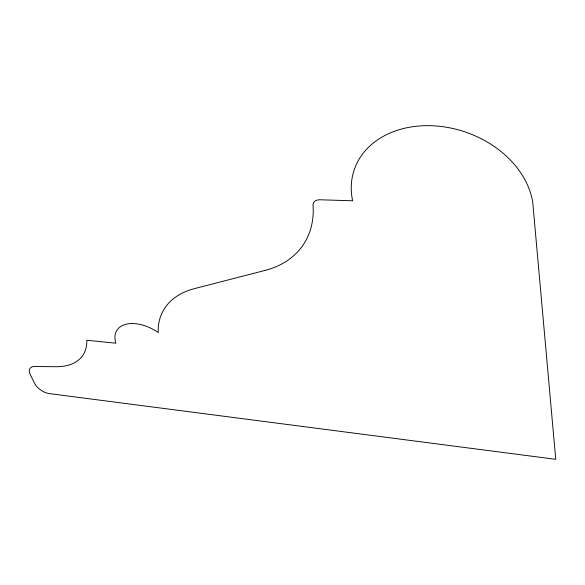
<?xml version="1.0" encoding="UTF-8"?>
<svg xmlns="http://www.w3.org/2000/svg" width="585" height="585" viewBox="0 0 585 585"><rect width="100%" height="100%" fill="white"/><g stroke="black" fill="none" stroke-linecap="round" stroke-linejoin="round"><path stroke-width="0.88" d="M265.276 270.358L194.454 288.632A97.68 61.337 27.6 0 0 158.221 332.536A33.213 19.919 31.3 0 0 125.958 324.258A33.213 19.919 31.3 0 0 115.888 343.205L86.792 340.243A67.012 38.083 35 0 1 56.467 366.715L36.19 366.532A12.87 6.991 33.4 0 0 30.171 374.415L34.61 383.402A12.768 6.896 33.1 0 0 49.352 393.603L555.75 459.313L532.767 202.622A93.147 71.662 19 0 0 428.79 125.665A93.147 71.662 19 0 0 352.631 200.794L319.571 199.763A8.695 6.457 27.1 0 0 313.136 206.49A109.987 78.726 33.5 0 1 265.276 270.358"/></g></svg>
